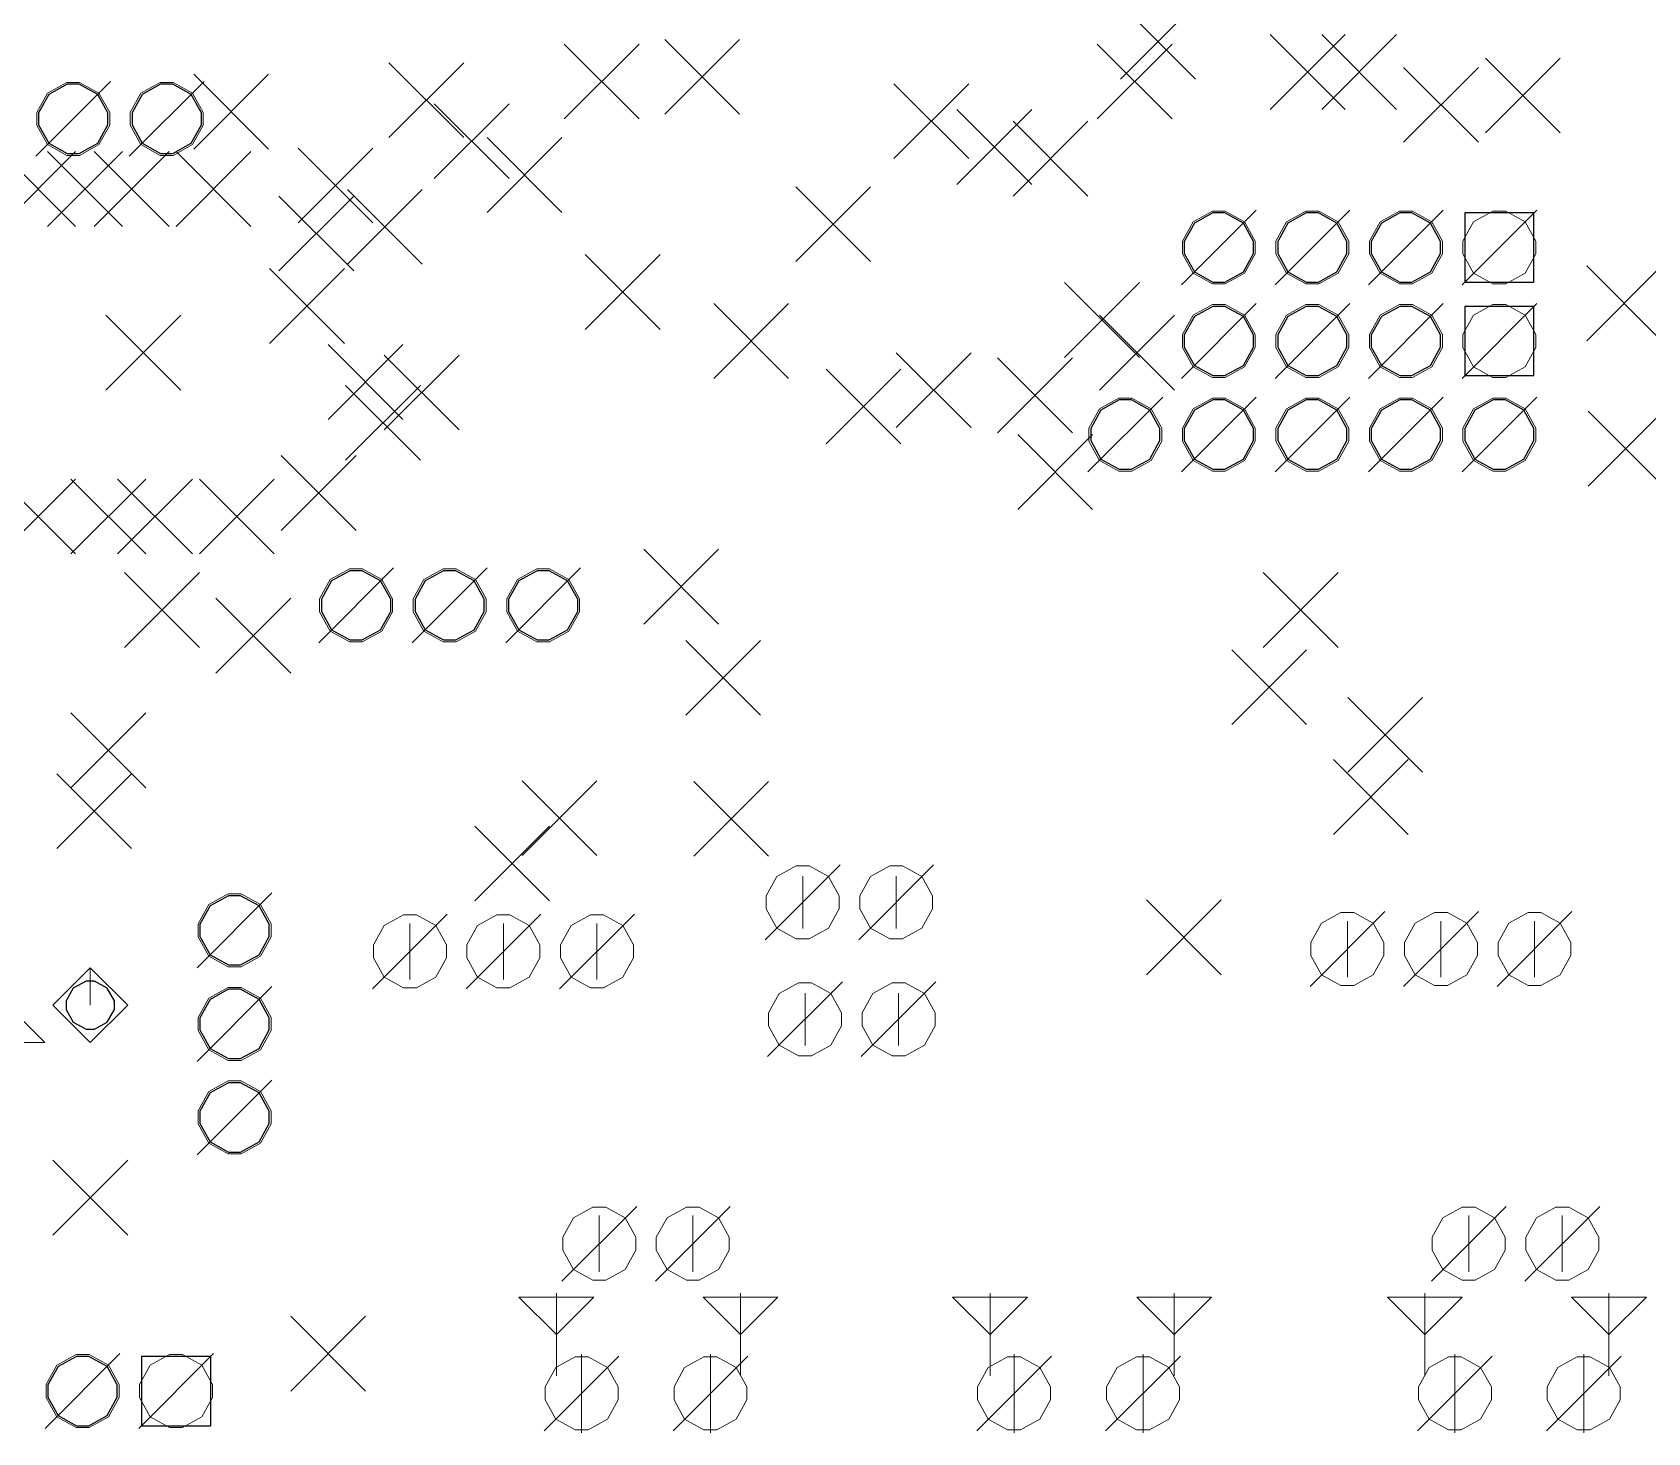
# Model space of a CAD drawing. Header units: millimetres. Extents: x 6 to 132, y 8 to 109.
# Drawn here: x 39.82 to 83.69, y 7.71 to 45.74 of the extents above; entities that cross this region are included whole.
import ezdxf

# ---------------------------------------------------------------- set-up
doc = ezdxf.new("R2010")
doc.units = ezdxf.units.MM
doc.layers.add('SLD-0', color=7, linetype='Continuous')

msp = doc.modelspace()

# ---------------------------------------------------------------- linework, layer by layer
at = {"layer": 'SLD-0', "color": 7, "lineweight": 0}
for p, q in [((69.379, 46.501), (71.411, 44.468)), ((69.379, 44.468), (71.411, 46.501)), ((73.443, 45.675), (75.475, 43.643)), ((73.443, 43.643), (75.475, 45.675)), ((74.84, 45.675), (76.872, 43.643)), ((74.84, 43.643), (76.872, 45.675)), ((54.266, 45.42), (56.298, 43.389)), ((54.266, 43.389), (56.298, 45.42)), ((56.997, 45.547), (59.028, 43.516)), ((56.997, 43.516), (59.028, 45.547)), ((68.743, 45.42), (70.776, 43.389)), ((68.743, 43.389), (70.776, 45.42)), ((49.503, 44.913), (51.536, 42.881)), ((49.503, 42.881), (51.536, 44.913)), ((77.063, 44.785), (79.095, 42.754)), ((77.063, 42.754), (79.095, 44.785)), ((79.285, 45.04), (81.317, 43.007)), ((79.285, 43.007), (81.317, 45.04)), ((39.915, 42.372), (41.947, 44.405)), ((40.755, 44.38), (40.231, 44.09)), ((40.93, 44.38), (40.755, 44.38)), ((41.106, 44.38), (40.93, 44.38)), ((41.631, 44.09), (41.106, 44.38)), ((42.455, 42.372), (44.487, 44.405)), ((43.295, 44.38), (42.77, 44.09)), ((43.472, 44.38), (43.295, 44.38)), ((43.645, 44.38), (43.472, 44.38)), ((44.17, 44.09), (43.645, 44.38)), ((44.205, 44.598), (46.236, 42.565)), ((44.205, 42.565), (46.236, 44.598)), ((63.22, 44.341), (65.252, 42.309)), ((63.22, 42.309), (65.252, 44.341)), ((40.231, 44.09), (39.941, 43.565)), ((41.921, 43.565), (41.631, 44.09)), ((42.77, 44.09), (42.481, 43.565)), ((44.461, 43.565), (44.17, 44.09)), ((39.941, 43.565), (39.941, 43.389)), ((41.921, 43.389), (41.921, 43.565)), ((42.481, 43.565), (42.481, 43.389)), ((44.461, 43.389), (44.461, 43.565)), ((50.738, 43.797), (52.769, 41.766)), ((50.738, 41.766), (52.769, 43.797)), ((64.934, 43.643), (66.966, 41.61)), ((64.934, 41.61), (66.966, 43.643)), ((39.941, 43.389), (39.941, 43.214)), ((39.941, 43.214), (40.231, 42.689)), ((41.631, 42.689), (41.921, 43.214)), ((41.921, 43.214), (41.921, 43.389)), ((42.481, 43.389), (42.481, 43.214)), ((42.481, 43.214), (42.77, 42.689)), ((44.17, 42.689), (44.461, 43.214)), ((44.461, 43.214), (44.461, 43.389)), ((66.459, 43.326), (68.49, 41.293)), ((66.459, 41.293), (68.49, 43.326)), ((40.231, 42.689), (40.755, 42.398)), ((41.106, 42.398), (41.631, 42.689)), ((42.77, 42.689), (43.295, 42.398)), ((43.645, 42.398), (44.17, 42.689)), ((47.038, 42.597), (49.069, 40.565)), ((47.038, 40.565), (49.069, 42.597)), ((52.171, 42.881), (54.203, 40.848)), ((52.171, 40.848), (54.203, 42.881)), ((38.963, 42.5), (40.995, 40.468)), ((38.963, 40.468), (40.995, 42.5)), ((40.233, 42.5), (42.265, 40.468)), ((40.233, 40.468), (42.265, 42.5)), ((40.755, 42.398), (40.93, 42.398)), ((40.93, 42.398), (41.106, 42.398)), ((41.503, 42.5), (43.535, 40.468)), ((41.503, 40.468), (43.535, 42.5)), ((43.295, 42.398), (43.472, 42.398)), ((43.472, 42.398), (43.645, 42.398)), ((43.725, 42.5), (45.758, 40.468)), ((43.725, 40.468), (45.758, 42.5)), ((46.518, 41.293), (48.551, 39.26)), ((46.518, 39.26), (48.551, 41.293)), ((48.376, 41.475), (50.409, 39.444)), ((48.376, 39.444), (50.409, 41.475)), ((60.553, 41.547), (62.585, 39.515)), ((60.553, 39.515), (62.585, 41.547)), ((71.03, 38.88), (73.062, 40.913)), ((71.87, 40.886), (71.345, 40.597)), ((72.047, 40.886), (71.87, 40.886)), ((72.22, 40.886), (72.047, 40.886)), ((72.745, 40.597), (72.22, 40.886)), ((73.571, 38.88), (75.602, 40.913)), ((74.41, 40.886), (73.885, 40.597)), ((74.586, 40.886), (74.41, 40.886)), ((74.761, 40.886), (74.586, 40.886)), ((75.286, 40.597), (74.761, 40.886)), ((76.11, 38.88), (78.142, 40.913)), ((76.95, 40.886), (76.425, 40.597)), ((77.126, 40.886), (76.95, 40.886)), ((77.301, 40.886), (77.126, 40.886)), ((77.826, 40.597), (77.301, 40.886)), ((78.65, 38.88), (80.683, 40.913)), ((79.489, 40.886), (78.964, 40.597)), ((79.666, 40.886), (79.489, 40.886)), ((79.841, 40.886), (79.666, 40.886)), ((80.366, 40.597), (79.841, 40.886)), ((71.345, 40.597), (71.056, 40.072)), ((73.036, 40.072), (72.745, 40.597)), ((73.885, 40.597), (73.595, 40.072)), ((75.577, 40.072), (75.286, 40.597)), ((76.425, 40.597), (76.135, 40.072)), ((78.117, 40.072), (77.826, 40.597)), ((78.964, 40.597), (78.675, 40.072)), ((80.657, 40.072), (80.366, 40.597)), ((71.056, 40.072), (71.056, 39.896)), ((73.036, 39.896), (73.036, 40.072)), ((73.595, 40.072), (73.595, 39.896)), ((75.577, 39.896), (75.577, 40.072)), ((76.135, 40.072), (76.135, 39.896)), ((78.117, 39.896), (78.117, 40.072)), ((78.675, 40.072), (78.675, 39.896)), ((80.657, 39.896), (80.657, 40.072)), ((54.838, 39.706), (56.87, 37.673)), ((54.838, 37.673), (56.87, 39.706)), ((71.056, 39.896), (71.056, 39.721)), ((71.056, 39.721), (71.345, 39.196)), ((72.745, 39.196), (73.036, 39.721)), ((73.036, 39.721), (73.036, 39.896)), ((73.595, 39.896), (73.595, 39.721)), ((73.595, 39.721), (73.885, 39.196)), ((75.286, 39.196), (75.577, 39.721)), ((75.577, 39.721), (75.577, 39.896)), ((76.135, 39.896), (76.135, 39.721)), ((76.135, 39.721), (76.425, 39.196)), ((77.826, 39.196), (78.117, 39.721)), ((78.117, 39.721), (78.117, 39.896)), ((78.675, 39.896), (78.675, 39.721)), ((78.675, 39.721), (78.964, 39.196)), ((80.366, 39.196), (80.657, 39.721)), ((80.657, 39.721), (80.657, 39.896)), ((46.265, 39.325), (48.297, 37.293)), ((46.265, 37.293), (48.297, 39.325)), ((71.345, 39.196), (71.87, 38.905)), ((72.22, 38.905), (72.745, 39.196)), ((73.885, 39.196), (74.41, 38.905)), ((74.761, 38.905), (75.286, 39.196)), ((76.425, 39.196), (76.95, 38.905)), ((77.301, 38.905), (77.826, 39.196)), ((78.964, 39.196), (79.489, 38.905)), ((79.841, 38.905), (80.366, 39.196)), ((82.037, 39.397), (84.07, 37.365)), ((82.037, 37.365), (84.07, 39.397)), ((67.855, 38.944), (69.887, 36.912)), ((67.855, 36.912), (69.887, 38.944)), ((71.87, 38.905), (72.047, 38.905)), ((72.047, 38.905), (72.22, 38.905)), ((74.41, 38.905), (74.586, 38.905)), ((74.586, 38.905), (74.761, 38.905)), ((76.95, 38.905), (77.126, 38.905)), ((77.126, 38.905), (77.301, 38.905)), ((79.489, 38.905), (79.666, 38.905)), ((79.666, 38.905), (79.841, 38.905)), ((58.33, 38.372), (60.362, 36.34)), ((58.33, 36.34), (60.362, 38.372)), ((71.03, 36.34), (73.062, 38.372)), ((71.87, 38.347), (71.345, 38.057)), ((72.047, 38.347), (71.87, 38.347)), ((72.22, 38.347), (72.047, 38.347)), ((72.745, 38.057), (72.22, 38.347)), ((73.571, 36.34), (75.602, 38.372)), ((74.41, 38.347), (73.885, 38.057)), ((74.586, 38.347), (74.41, 38.347)), ((74.761, 38.347), (74.586, 38.347)), ((75.286, 38.057), (74.761, 38.347)), ((76.11, 36.34), (78.142, 38.372)), ((76.95, 38.347), (76.425, 38.057)), ((77.126, 38.347), (76.95, 38.347)), ((77.301, 38.347), (77.126, 38.347)), ((77.826, 38.057), (77.301, 38.347)), ((78.65, 36.34), (80.683, 38.372)), ((79.489, 38.347), (78.964, 38.057)), ((79.666, 38.347), (79.489, 38.347)), ((79.841, 38.347), (79.666, 38.347)), ((80.366, 38.057), (79.841, 38.347)), ((41.821, 38.055), (43.852, 36.022)), ((41.821, 36.022), (43.852, 38.055)), ((68.808, 38.055), (70.84, 36.022)), ((68.808, 36.022), (70.84, 38.055)), ((71.345, 38.057), (71.056, 37.532)), ((73.036, 37.532), (72.745, 38.057)), ((73.885, 38.057), (73.595, 37.532)), ((75.577, 37.532), (75.286, 38.057)), ((76.425, 38.057), (76.135, 37.532)), ((78.117, 37.532), (77.826, 38.057)), ((78.964, 38.057), (78.675, 37.532)), ((80.657, 37.532), (80.366, 38.057)), ((71.056, 37.532), (71.056, 37.356)), ((71.056, 37.356), (71.056, 37.181)), ((73.036, 37.356), (73.036, 37.532)), ((73.036, 37.181), (73.036, 37.356)), ((73.595, 37.532), (73.595, 37.356)), ((73.595, 37.356), (73.595, 37.181)), ((75.577, 37.356), (75.577, 37.532)), ((75.577, 37.181), (75.577, 37.356)), ((76.135, 37.532), (76.135, 37.356)), ((76.135, 37.356), (76.135, 37.181)), ((78.117, 37.356), (78.117, 37.532)), ((78.117, 37.181), (78.117, 37.356)), ((78.675, 37.532), (78.675, 37.356)), ((78.675, 37.356), (78.675, 37.181)), ((80.657, 37.356), (80.657, 37.532)), ((80.657, 37.181), (80.657, 37.356)), ((47.853, 37.261), (49.885, 35.228)), ((47.853, 35.228), (49.885, 37.261)), ((49.377, 36.976), (51.409, 34.943)), ((49.377, 34.943), (51.409, 36.976)), ((63.284, 37.039), (65.315, 35.006)), ((63.284, 35.006), (65.315, 37.039)), ((66.037, 36.897), (68.069, 34.864)), ((66.037, 34.864), (68.069, 36.897)), ((71.056, 37.181), (71.345, 36.656)), ((72.745, 36.656), (73.036, 37.181)), ((73.595, 37.181), (73.885, 36.656)), ((75.286, 36.656), (75.577, 37.181)), ((76.135, 37.181), (76.425, 36.656)), ((77.826, 36.656), (78.117, 37.181)), ((78.675, 37.181), (78.964, 36.656)), ((80.366, 36.656), (80.657, 37.181)), ((61.378, 36.594), (63.41, 34.563)), ((61.378, 34.563), (63.41, 36.594)), ((71.345, 36.656), (71.87, 36.365)), ((72.22, 36.365), (72.745, 36.656)), ((73.885, 36.656), (74.41, 36.365)), ((74.761, 36.365), (75.286, 36.656)), ((76.425, 36.656), (76.95, 36.365)), ((77.301, 36.365), (77.826, 36.656)), ((78.964, 36.656), (79.489, 36.365)), ((79.841, 36.365), (80.366, 36.656)), ((48.329, 36.15), (50.36, 34.118)), ((48.329, 34.118), (50.36, 36.15)), ((71.87, 36.365), (72.047, 36.365)), ((72.047, 36.365), (72.22, 36.365)), ((74.41, 36.365), (74.586, 36.365)), ((74.586, 36.365), (74.761, 36.365)), ((76.95, 36.365), (77.126, 36.365)), ((77.126, 36.365), (77.301, 36.365)), ((79.489, 36.365), (79.666, 36.365)), ((79.666, 36.365), (79.841, 36.365)), ((68.49, 33.801), (70.522, 35.832)), ((69.33, 35.807), (68.806, 35.518)), ((69.505, 35.807), (69.33, 35.807)), ((69.681, 35.807), (69.505, 35.807)), ((70.206, 35.518), (69.681, 35.807)), ((71.03, 33.801), (73.062, 35.832)), ((71.87, 35.807), (71.345, 35.518)), ((72.047, 35.807), (71.87, 35.807)), ((72.22, 35.807), (72.047, 35.807)), ((72.745, 35.518), (72.22, 35.807)), ((73.571, 33.801), (75.602, 35.832)), ((74.41, 35.807), (73.885, 35.518)), ((74.586, 35.807), (74.41, 35.807)), ((74.761, 35.807), (74.586, 35.807)), ((75.286, 35.518), (74.761, 35.807)), ((76.11, 33.801), (78.142, 35.832)), ((76.95, 35.807), (76.425, 35.518)), ((77.126, 35.807), (76.95, 35.807)), ((77.301, 35.807), (77.126, 35.807)), ((77.826, 35.518), (77.301, 35.807)), ((78.65, 33.801), (80.683, 35.832)), ((79.489, 35.807), (78.964, 35.518)), ((79.666, 35.807), (79.489, 35.807)), ((79.841, 35.807), (79.666, 35.807)), ((80.366, 35.518), (79.841, 35.807)), ((68.806, 35.518), (68.516, 34.993)), ((70.496, 34.993), (70.206, 35.518)), ((71.345, 35.518), (71.056, 34.993)), ((73.036, 34.993), (72.745, 35.518)), ((73.885, 35.518), (73.595, 34.993)), ((75.577, 34.993), (75.286, 35.518)), ((76.425, 35.518), (76.135, 34.993)), ((78.117, 34.993), (77.826, 35.518)), ((78.964, 35.518), (78.675, 34.993)), ((80.657, 34.993), (80.366, 35.518)), ((82.079, 35.451), (84.111, 33.419)), ((82.079, 33.419), (84.111, 35.451)), ((66.585, 34.816), (68.617, 32.784)), ((66.585, 32.784), (68.617, 34.816)), ((68.516, 34.993), (68.516, 34.816)), ((68.516, 34.816), (68.516, 34.641)), ((70.496, 34.816), (70.496, 34.993)), ((70.496, 34.641), (70.496, 34.816)), ((71.056, 34.993), (71.056, 34.816)), ((71.056, 34.816), (71.056, 34.641)), ((73.036, 34.816), (73.036, 34.993)), ((73.036, 34.641), (73.036, 34.816)), ((73.595, 34.993), (73.595, 34.816)), ((73.595, 34.816), (73.595, 34.641)), ((75.577, 34.816), (75.577, 34.993)), ((75.577, 34.641), (75.577, 34.816)), ((76.135, 34.993), (76.135, 34.816)), ((76.135, 34.816), (76.135, 34.641)), ((78.117, 34.816), (78.117, 34.993)), ((78.117, 34.641), (78.117, 34.816)), ((78.675, 34.993), (78.675, 34.816)), ((78.675, 34.816), (78.675, 34.641)), ((80.657, 34.816), (80.657, 34.993)), ((80.657, 34.641), (80.657, 34.816)), ((46.583, 34.244), (48.615, 32.213)), ((46.583, 32.213), (48.615, 34.244)), ((68.516, 34.641), (68.806, 34.116)), ((70.206, 34.116), (70.496, 34.641)), ((71.056, 34.641), (71.345, 34.116)), ((72.745, 34.116), (73.036, 34.641)), ((73.595, 34.641), (73.885, 34.116)), ((75.286, 34.116), (75.577, 34.641)), ((76.135, 34.641), (76.425, 34.116)), ((77.826, 34.116), (78.117, 34.641)), ((78.675, 34.641), (78.964, 34.116)), ((80.366, 34.116), (80.657, 34.641)), ((68.806, 34.116), (69.33, 33.825)), ((69.33, 33.825), (69.505, 33.825)), ((69.505, 33.825), (69.681, 33.825)), ((69.681, 33.825), (70.206, 34.116)), ((71.345, 34.116), (71.87, 33.825)), ((71.87, 33.825), (72.047, 33.825)), ((72.047, 33.825), (72.22, 33.825)), ((72.22, 33.825), (72.745, 34.116)), ((73.885, 34.116), (74.41, 33.825)), ((74.41, 33.825), (74.586, 33.825)), ((74.586, 33.825), (74.761, 33.825)), ((74.761, 33.825), (75.286, 34.116)), ((76.425, 34.116), (76.95, 33.825)), ((76.95, 33.825), (77.126, 33.825)), ((77.126, 33.825), (77.301, 33.825)), ((77.301, 33.825), (77.826, 34.116)), ((78.964, 34.116), (79.489, 33.825)), ((79.489, 33.825), (79.666, 33.825)), ((79.666, 33.825), (79.841, 33.825)), ((79.841, 33.825), (80.366, 34.116)), ((38.963, 33.609), (40.995, 31.578)), ((38.963, 31.578), (40.995, 33.609)), ((40.867, 33.609), (42.9, 31.578)), ((40.867, 31.578), (42.9, 33.609)), ((42.138, 33.609), (44.17, 31.578)), ((42.138, 31.578), (44.17, 33.609)), ((44.36, 33.609), (46.392, 31.578)), ((44.36, 31.578), (46.392, 33.609)), ((56.425, 31.705), (58.458, 29.672)), ((56.425, 29.672), (58.458, 31.705)), ((47.599, 29.165), (49.63, 31.196)), ((48.438, 31.171), (47.913, 30.882)), ((48.615, 31.171), (48.438, 31.171)), ((48.79, 31.171), (48.615, 31.171)), ((49.314, 30.882), (48.79, 31.171)), ((50.139, 29.165), (52.171, 31.196)), ((50.978, 31.171), (50.453, 30.882)), ((51.154, 31.171), (50.978, 31.171)), ((51.329, 31.171), (51.154, 31.171)), ((51.854, 30.882), (51.329, 31.171)), ((52.678, 29.165), (54.711, 31.196)), ((53.519, 31.171), (52.994, 30.882)), ((53.695, 31.171), (53.519, 31.171)), ((53.869, 31.171), (53.695, 31.171)), ((54.394, 30.882), (53.869, 31.171)), ((42.328, 31.069), (44.36, 29.038)), ((42.328, 29.038), (44.36, 31.069)), ((47.913, 30.882), (47.623, 30.357)), ((49.605, 30.357), (49.314, 30.882)), ((50.453, 30.882), (50.163, 30.357)), ((52.145, 30.357), (51.854, 30.882)), ((52.994, 30.882), (52.704, 30.357)), ((54.685, 30.357), (54.394, 30.882)), ((73.253, 31.069), (75.285, 29.038)), ((73.253, 29.038), (75.285, 31.069)), ((44.804, 30.371), (46.837, 28.339)), ((44.804, 28.339), (46.837, 30.371)), ((47.623, 30.357), (47.623, 30.181)), ((49.605, 30.181), (49.605, 30.357)), ((50.163, 30.357), (50.163, 30.181)), ((52.145, 30.181), (52.145, 30.357)), ((52.704, 30.357), (52.704, 30.181)), ((54.685, 30.181), (54.685, 30.357)), ((47.623, 30.181), (47.623, 30.006)), ((47.623, 30.006), (47.913, 29.48)), ((49.314, 29.48), (49.605, 30.006)), ((49.605, 30.006), (49.605, 30.181)), ((50.163, 30.181), (50.163, 30.006)), ((50.163, 30.006), (50.453, 29.48)), ((51.854, 29.48), (52.145, 30.006)), ((52.145, 30.006), (52.145, 30.181)), ((52.704, 30.181), (52.704, 30.006)), ((52.704, 30.006), (52.994, 29.48)), ((54.394, 29.48), (54.685, 30.006)), ((54.685, 30.006), (54.685, 30.181)), ((47.913, 29.48), (48.438, 29.19)), ((48.79, 29.19), (49.314, 29.48)), ((50.453, 29.48), (50.978, 29.19)), ((51.329, 29.19), (51.854, 29.48)), ((52.994, 29.48), (53.519, 29.19)), ((53.869, 29.19), (54.394, 29.48)), ((48.438, 29.19), (48.615, 29.19)), ((48.615, 29.19), (48.79, 29.19)), ((50.978, 29.19), (51.154, 29.19)), ((51.154, 29.19), (51.329, 29.19)), ((53.519, 29.19), (53.695, 29.19)), ((53.695, 29.19), (53.869, 29.19)), ((57.568, 29.228), (59.6, 27.196)), ((57.568, 27.196), (59.6, 29.228)), ((72.395, 28.975), (74.427, 26.942)), ((72.395, 26.942), (74.427, 28.975)), ((75.548, 27.677), (77.579, 25.645)), ((75.548, 25.645), (77.579, 27.677)), ((40.867, 27.259), (42.9, 25.228)), ((40.867, 25.228), (42.9, 27.259)), ((75.158, 25.99), (77.19, 23.957)), ((75.158, 23.957), (77.19, 25.99)), ((40.487, 25.608), (42.518, 23.577)), ((40.487, 23.577), (42.518, 25.608)), ((53.123, 25.418), (55.155, 23.385)), ((53.123, 23.385), (55.155, 25.418)), ((57.788, 25.397), (59.819, 23.365)), ((57.788, 23.365), (59.819, 25.397)), ((51.838, 24.187), (53.87, 22.155)), ((51.838, 22.155), (53.87, 24.187)), ((59.727, 21.101), (61.759, 23.132)), ((60.043, 22.818), (59.753, 22.293)), ((60.568, 23.107), (60.043, 22.818)), ((60.743, 23.107), (60.568, 23.107)), ((60.918, 23.107), (60.743, 23.107)), ((60.743, 22.827), (60.743, 21.405)), ((61.443, 22.818), (60.918, 23.107)), ((61.733, 22.293), (61.443, 22.818)), ((62.267, 21.101), (64.299, 23.132)), ((62.582, 22.818), (62.293, 22.293)), ((63.107, 23.107), (62.582, 22.818)), ((63.284, 23.107), (63.107, 23.107)), ((63.457, 23.107), (63.284, 23.107)), ((63.284, 22.827), (63.284, 21.405)), ((63.982, 22.818), (63.457, 23.107)), ((64.273, 22.293), (63.982, 22.818)), ((44.297, 20.338), (46.328, 22.37)), ((44.611, 22.055), (44.322, 21.53)), ((45.136, 22.345), (44.611, 22.055)), ((45.313, 22.345), (45.136, 22.345)), ((45.488, 22.345), (45.313, 22.345)), ((46.013, 22.055), (45.488, 22.345)), ((46.303, 21.53), (46.013, 22.055)), ((59.753, 22.293), (59.753, 22.116)), ((59.753, 22.116), (59.753, 21.941)), ((59.753, 21.941), (60.043, 21.416)), ((61.443, 21.416), (61.733, 21.941)), ((61.733, 22.116), (61.733, 22.293)), ((61.733, 21.941), (61.733, 22.116)), ((62.293, 22.293), (62.293, 22.116)), ((62.293, 22.116), (62.293, 21.941)), ((62.293, 21.941), (62.582, 21.416)), ((63.982, 21.416), (64.273, 21.941)), ((64.273, 22.116), (64.273, 22.293)), ((64.273, 21.941), (64.273, 22.116)), ((70.078, 22.18), (72.11, 20.147)), ((70.078, 20.147), (72.11, 22.18)), ((44.322, 21.53), (44.322, 21.354)), ((46.303, 21.354), (46.303, 21.53)), ((49.059, 19.767), (51.091, 21.798)), ((49.899, 21.773), (49.374, 21.484)), ((50.075, 21.773), (49.899, 21.773)), ((50.25, 21.773), (50.075, 21.773)), ((50.075, 21.544), (50.075, 20.02)), ((50.775, 21.484), (50.25, 21.773)), ((51.599, 19.767), (53.63, 21.798)), ((52.439, 21.773), (51.913, 21.484)), ((52.615, 21.773), (52.439, 21.773)), ((52.79, 21.773), (52.615, 21.773)), ((52.615, 21.544), (52.615, 20.02)), ((53.315, 21.484), (52.79, 21.773)), ((54.139, 19.767), (56.172, 21.798)), ((54.98, 21.773), (54.454, 21.484)), ((55.155, 21.773), (54.98, 21.773)), ((55.33, 21.773), (55.155, 21.773)), ((55.155, 21.544), (55.155, 20.02)), ((55.855, 21.484), (55.33, 21.773)), ((74.523, 19.83), (76.554, 21.863)), ((74.837, 21.547), (74.547, 21.022)), ((75.362, 21.836), (74.837, 21.547)), ((75.539, 21.836), (75.362, 21.836)), ((75.714, 21.836), (75.539, 21.836)), ((75.539, 21.608), (75.539, 20.084)), ((76.238, 21.547), (75.714, 21.836)), ((76.529, 21.022), (76.238, 21.547)), ((77.063, 19.83), (79.095, 21.863)), ((77.377, 21.547), (77.087, 21.022)), ((77.902, 21.836), (77.377, 21.547)), ((78.078, 21.836), (77.902, 21.836)), ((78.253, 21.836), (78.078, 21.836)), ((78.078, 21.608), (78.078, 20.084)), ((78.778, 21.547), (78.253, 21.836)), ((79.069, 21.022), (78.778, 21.547)), ((79.603, 19.83), (81.635, 21.863)), ((79.918, 21.547), (79.629, 21.022)), ((80.443, 21.836), (79.918, 21.547)), ((80.618, 21.836), (80.443, 21.836)), ((80.793, 21.836), (80.618, 21.836)), ((80.618, 21.608), (80.618, 20.084)), ((81.318, 21.547), (80.793, 21.836)), ((81.609, 21.022), (81.318, 21.547)), ((44.322, 21.354), (44.322, 21.179)), ((44.322, 21.179), (44.611, 20.654)), ((46.013, 20.654), (46.303, 21.179)), ((46.303, 21.179), (46.303, 21.354)), ((49.374, 21.484), (49.084, 20.959)), ((51.066, 20.959), (50.775, 21.484)), ((51.913, 21.484), (51.624, 20.959)), ((53.606, 20.959), (53.315, 21.484)), ((54.454, 21.484), (54.165, 20.959)), ((56.145, 20.959), (55.855, 21.484)), ((60.043, 21.416), (60.568, 21.125)), ((60.568, 21.125), (60.743, 21.125)), ((60.743, 21.125), (60.918, 21.125)), ((60.918, 21.125), (61.443, 21.416)), ((62.582, 21.416), (63.107, 21.125)), ((63.107, 21.125), (63.284, 21.125)), ((63.284, 21.125), (63.457, 21.125)), ((63.457, 21.125), (63.982, 21.416)), ((44.611, 20.654), (45.136, 20.363)), ((45.488, 20.363), (46.013, 20.654)), ((49.084, 20.959), (49.084, 20.782)), ((49.084, 20.782), (49.084, 20.607)), ((51.066, 20.782), (51.066, 20.959)), ((51.066, 20.607), (51.066, 20.782)), ((51.624, 20.959), (51.624, 20.782)), ((51.624, 20.782), (51.624, 20.607)), ((53.606, 20.782), (53.606, 20.959)), ((53.606, 20.607), (53.606, 20.782)), ((54.165, 20.959), (54.165, 20.782)), ((54.165, 20.782), (54.165, 20.607)), ((56.145, 20.782), (56.145, 20.959)), ((56.145, 20.607), (56.145, 20.782)), ((74.547, 21.022), (74.547, 20.846)), ((74.547, 20.846), (74.547, 20.671)), ((74.547, 20.671), (74.837, 20.146)), ((76.238, 20.146), (76.529, 20.671)), ((76.529, 20.846), (76.529, 21.022)), ((76.529, 20.671), (76.529, 20.846)), ((77.087, 21.022), (77.087, 20.846)), ((77.087, 20.846), (77.087, 20.671)), ((77.087, 20.671), (77.377, 20.146)), ((78.778, 20.146), (79.069, 20.671)), ((79.069, 20.846), (79.069, 21.022)), ((79.069, 20.671), (79.069, 20.846)), ((79.629, 21.022), (79.629, 20.846)), ((79.629, 20.846), (79.629, 20.671)), ((79.629, 20.671), (79.918, 20.146)), ((81.318, 20.146), (81.609, 20.671)), ((81.609, 20.846), (81.609, 21.022)), ((81.609, 20.671), (81.609, 20.846)), ((40.379, 19.321), (41.395, 20.338)), ((41.395, 19.321), (41.395, 20.338)), ((41.395, 20.338), (42.411, 19.321)), ((45.136, 20.363), (45.313, 20.363)), ((45.313, 20.363), (45.488, 20.363)), ((49.084, 20.607), (49.374, 20.082)), ((50.775, 20.082), (51.066, 20.607)), ((51.624, 20.607), (51.913, 20.082)), ((53.315, 20.082), (53.606, 20.607)), ((54.165, 20.607), (54.454, 20.082)), ((55.855, 20.082), (56.145, 20.607)), ((44.297, 17.797), (46.328, 19.83)), ((45.136, 19.805), (44.611, 19.516)), ((45.313, 19.805), (45.136, 19.805)), ((45.488, 19.805), (45.313, 19.805)), ((46.013, 19.516), (45.488, 19.805)), ((49.374, 20.082), (49.899, 19.791)), ((49.899, 19.791), (50.075, 19.791)), ((50.075, 19.791), (50.25, 19.791)), ((50.25, 19.791), (50.775, 20.082)), ((51.913, 20.082), (52.439, 19.791)), ((52.439, 19.791), (52.615, 19.791)), ((52.615, 19.791), (52.79, 19.791)), ((52.79, 19.791), (53.315, 20.082)), ((54.454, 20.082), (54.98, 19.791)), ((54.98, 19.791), (55.155, 19.791)), ((55.155, 19.791), (55.33, 19.791)), ((55.33, 19.791), (55.855, 20.082)), ((59.79, 17.926), (61.823, 19.957)), ((60.631, 19.932), (60.106, 19.643)), ((60.806, 19.932), (60.631, 19.932)), ((60.981, 19.932), (60.806, 19.932)), ((61.506, 19.643), (60.981, 19.932)), ((62.33, 17.926), (64.363, 19.957)), ((63.171, 19.932), (62.646, 19.643)), ((63.347, 19.932), (63.171, 19.932)), ((63.522, 19.932), (63.347, 19.932)), ((64.047, 19.643), (63.522, 19.932)), ((74.837, 20.146), (75.362, 19.855)), ((75.362, 19.855), (75.539, 19.855)), ((75.539, 19.855), (75.714, 19.855)), ((75.714, 19.855), (76.238, 20.146)), ((77.377, 20.146), (77.902, 19.855)), ((77.902, 19.855), (78.078, 19.855)), ((78.078, 19.855), (78.253, 19.855)), ((78.253, 19.855), (78.778, 20.146)), ((79.918, 20.146), (80.443, 19.855)), ((80.443, 19.855), (80.618, 19.855)), ((80.618, 19.855), (80.793, 19.855)), ((80.793, 19.855), (81.318, 20.146)), ((40.16, 18.306), (39.144, 19.321)), ((41.395, 18.306), (40.379, 19.321)), ((42.411, 19.321), (41.395, 18.306)), ((44.611, 19.516), (44.322, 18.991)), ((46.303, 18.991), (46.013, 19.516)), ((60.106, 19.643), (59.817, 19.118)), ((60.806, 19.652), (60.806, 18.23)), ((61.797, 19.118), (61.506, 19.643)), ((62.646, 19.643), (62.356, 19.118)), ((63.347, 19.652), (63.347, 18.23)), ((64.338, 19.118), (64.047, 19.643)), ((44.322, 18.991), (44.322, 18.814)), ((46.303, 18.814), (46.303, 18.991)), ((59.817, 19.118), (59.817, 18.941)), ((59.817, 18.941), (59.817, 18.766)), ((61.797, 18.941), (61.797, 19.118)), ((61.797, 18.766), (61.797, 18.941)), ((62.356, 19.118), (62.356, 18.941)), ((62.356, 18.941), (62.356, 18.766)), ((64.338, 18.941), (64.338, 19.118)), ((64.338, 18.766), (64.338, 18.941)), ((44.322, 18.814), (44.322, 18.639)), ((44.322, 18.639), (44.611, 18.114)), ((46.013, 18.114), (46.303, 18.639)), ((46.303, 18.639), (46.303, 18.814)), ((59.817, 18.766), (60.106, 18.241)), ((61.506, 18.241), (61.797, 18.766)), ((62.356, 18.766), (62.646, 18.241)), ((64.047, 18.241), (64.338, 18.766)), ((38.129, 18.306), (40.16, 18.306)), ((44.611, 18.114), (45.136, 17.824)), ((45.488, 17.824), (46.013, 18.114)), ((60.106, 18.241), (60.631, 17.95)), ((60.981, 17.95), (61.506, 18.241)), ((62.646, 18.241), (63.171, 17.95)), ((63.522, 17.95), (64.047, 18.241)), ((45.136, 17.824), (45.313, 17.824)), ((45.313, 17.824), (45.488, 17.824)), ((60.631, 17.95), (60.806, 17.95)), ((60.806, 17.95), (60.981, 17.95)), ((63.171, 17.95), (63.347, 17.95)), ((63.347, 17.95), (63.522, 17.95)), ((44.297, 15.258), (46.328, 17.29)), ((45.136, 17.264), (44.611, 16.975)), ((45.313, 17.264), (45.136, 17.264)), ((45.488, 17.264), (45.313, 17.264)), ((46.013, 16.975), (45.488, 17.264)), ((44.611, 16.975), (44.322, 16.45)), ((46.303, 16.45), (46.013, 16.975)), ((44.322, 16.45), (44.322, 16.275)), ((44.322, 16.275), (44.322, 16.1)), ((46.303, 16.275), (46.303, 16.45)), ((46.303, 16.1), (46.303, 16.275)), ((44.322, 16.1), (44.611, 15.575)), ((46.013, 15.575), (46.303, 16.1)), ((44.611, 15.575), (45.136, 15.284)), ((45.488, 15.284), (46.013, 15.575)), ((40.379, 15.112), (42.411, 13.08)), ((40.379, 13.08), (42.411, 15.112)), ((45.136, 15.284), (45.313, 15.284)), ((45.313, 15.284), (45.488, 15.284)), ((54.203, 11.829), (56.235, 13.86)), ((55.043, 13.836), (54.518, 13.546)), ((55.218, 13.836), (55.043, 13.836)), ((55.393, 13.836), (55.218, 13.836)), ((55.218, 13.607), (55.218, 12.083)), ((55.918, 13.546), (55.393, 13.836)), ((56.742, 11.829), (58.775, 13.86)), ((57.583, 13.836), (57.058, 13.546)), ((57.759, 13.836), (57.583, 13.836)), ((57.933, 13.836), (57.759, 13.836)), ((57.759, 13.607), (57.759, 12.083)), ((58.458, 13.546), (57.933, 13.836)), ((77.818, 11.829), (79.849, 13.86)), ((78.657, 13.836), (78.132, 13.546)), ((78.833, 13.836), (78.657, 13.836)), ((79.008, 13.836), (78.833, 13.836)), ((78.833, 12.083), (78.833, 13.607)), ((79.533, 13.546), (79.008, 13.836)), ((80.357, 11.829), (82.39, 13.86)), ((81.197, 13.836), (80.672, 13.546)), ((81.373, 13.836), (81.197, 13.836)), ((81.548, 13.836), (81.373, 13.836)), ((81.373, 12.083), (81.373, 13.607)), ((82.073, 13.546), (81.548, 13.836)), ((54.518, 13.546), (54.229, 13.021)), ((56.209, 13.021), (55.918, 13.546)), ((57.058, 13.546), (56.768, 13.021)), ((58.748, 13.021), (58.458, 13.546)), ((78.132, 13.546), (77.843, 13.021)), ((79.824, 13.021), (79.533, 13.546)), ((80.672, 13.546), (80.382, 13.021)), ((82.364, 13.021), (82.073, 13.546)), ((54.229, 13.021), (54.229, 12.845)), ((54.229, 12.845), (54.229, 12.67)), ((56.209, 12.845), (56.209, 13.021)), ((56.209, 12.67), (56.209, 12.845)), ((56.768, 13.021), (56.768, 12.845)), ((56.768, 12.845), (56.768, 12.67)), ((58.748, 12.845), (58.748, 13.021)), ((58.748, 12.67), (58.748, 12.845)), ((77.843, 13.021), (77.843, 12.845)), ((77.843, 12.845), (77.843, 12.67)), ((79.824, 12.845), (79.824, 13.021)), ((79.824, 12.67), (79.824, 12.845)), ((80.382, 13.021), (80.382, 12.845)), ((80.382, 12.845), (80.382, 12.67)), ((82.364, 12.845), (82.364, 13.021)), ((82.364, 12.67), (82.364, 12.845)), ((54.229, 12.67), (54.518, 12.145)), ((55.918, 12.145), (56.209, 12.67)), ((56.768, 12.67), (57.058, 12.145)), ((58.458, 12.145), (58.748, 12.67)), ((77.843, 12.67), (78.132, 12.145)), ((79.533, 12.145), (79.824, 12.67)), ((80.382, 12.67), (80.672, 12.145)), ((82.073, 12.145), (82.364, 12.67)), ((54.518, 12.145), (55.043, 11.854)), ((55.043, 11.854), (55.218, 11.854)), ((55.218, 11.854), (55.393, 11.854)), ((55.393, 11.854), (55.918, 12.145)), ((57.058, 12.145), (57.583, 11.854)), ((57.583, 11.854), (57.759, 11.854)), ((57.759, 11.854), (57.933, 11.854)), ((57.933, 11.854), (58.458, 12.145)), ((78.132, 12.145), (78.657, 11.854)), ((78.657, 11.854), (78.833, 11.854)), ((78.833, 11.854), (79.008, 11.854)), ((79.008, 11.854), (79.533, 12.145)), ((80.672, 12.145), (81.197, 11.854)), ((81.197, 11.854), (81.373, 11.854)), ((81.373, 11.854), (81.548, 11.854)), ((81.548, 11.854), (82.073, 12.145)), ((54.054, 9.256), (54.054, 11.507)), ((59.053, 9.256), (59.053, 11.507)), ((65.831, 9.256), (65.831, 11.507)), ((70.831, 9.256), (70.831, 11.507)), ((77.641, 11.507), (77.641, 9.256)), ((82.641, 11.507), (82.641, 9.256)), ((54.054, 10.381), (53.038, 11.396)), ((53.038, 11.396), (55.069, 11.396)), ((55.069, 11.396), (54.054, 10.381)), ((59.053, 10.381), (58.037, 11.396)), ((58.037, 11.396), (60.07, 11.396)), ((60.07, 11.396), (59.053, 10.381)), ((65.831, 10.381), (64.815, 11.396)), ((64.815, 11.396), (66.847, 11.396)), ((66.847, 11.396), (65.831, 10.381)), ((70.831, 10.381), (69.815, 11.396)), ((69.815, 11.396), (71.847, 11.396)), ((71.847, 11.396), (70.831, 10.381)), ((77.641, 10.381), (76.624, 11.396)), ((76.624, 11.396), (78.657, 11.396)), ((78.657, 11.396), (77.641, 10.381)), ((82.641, 10.381), (81.625, 11.396)), ((81.625, 11.396), (83.657, 11.396)), ((83.657, 11.396), (82.641, 10.381)), ((46.837, 10.877), (48.868, 8.844)), ((46.837, 8.844), (48.868, 10.877)), ((54.054, 9.365), (54.054, 10.381)), ((59.053, 9.365), (59.053, 10.381)), ((65.831, 9.365), (65.831, 10.381)), ((70.831, 9.365), (70.831, 10.381)), ((77.641, 9.365), (77.641, 10.381)), ((82.641, 9.365), (82.641, 10.381)), ((40.168, 7.829), (42.201, 9.86)), ((41.009, 9.835), (40.484, 9.546)), ((41.185, 9.835), (41.009, 9.835)), ((41.36, 9.835), (41.185, 9.835)), ((41.885, 9.546), (41.36, 9.835)), ((42.709, 7.829), (44.741, 9.86)), ((43.549, 9.835), (43.024, 9.546)), ((43.725, 9.835), (43.549, 9.835)), ((43.9, 9.835), (43.725, 9.835)), ((44.425, 9.546), (43.9, 9.835)), ((53.723, 7.765), (55.754, 9.796)), ((54.562, 9.772), (54.037, 9.482)), ((54.739, 9.772), (54.562, 9.772)), ((54.739, 7.714), (54.739, 9.847)), ((54.913, 9.772), (54.739, 9.772)), ((55.438, 9.482), (54.913, 9.772)), ((57.223, 7.765), (59.254, 9.796)), ((58.062, 9.772), (57.537, 9.482)), ((58.239, 9.772), (58.062, 9.772)), ((58.239, 7.714), (58.239, 9.847)), ((58.414, 9.772), (58.239, 9.772)), ((58.939, 9.482), (58.414, 9.772)), ((65.471, 7.765), (67.502, 9.796)), ((66.31, 9.772), (65.785, 9.482)), ((66.486, 9.772), (66.31, 9.772)), ((66.486, 7.714), (66.486, 9.847)), ((66.661, 9.772), (66.486, 9.772)), ((67.186, 9.482), (66.661, 9.772)), ((68.969, 7.765), (71.002, 9.796)), ((69.81, 9.772), (69.285, 9.482)), ((69.986, 9.772), (69.81, 9.772)), ((69.986, 7.714), (69.986, 9.847)), ((70.161, 9.772), (69.986, 9.772)), ((70.686, 9.482), (70.161, 9.772)), ((77.44, 7.765), (79.471, 9.796)), ((78.28, 9.772), (77.754, 9.482)), ((78.456, 9.772), (78.28, 9.772)), ((78.456, 9.847), (78.456, 7.714)), ((78.631, 9.772), (78.456, 9.772)), ((79.156, 9.482), (78.631, 9.772)), ((80.941, 7.765), (82.972, 9.796)), ((81.78, 9.772), (81.255, 9.482)), ((81.956, 9.772), (81.78, 9.772)), ((81.956, 9.847), (81.956, 7.714)), ((82.131, 9.772), (81.956, 9.772)), ((82.656, 9.482), (82.131, 9.772)), ((40.484, 9.546), (40.195, 9.021)), ((42.176, 9.021), (41.885, 9.546)), ((43.024, 9.546), (42.734, 9.021)), ((44.716, 9.021), (44.425, 9.546)), ((54.037, 9.482), (53.747, 8.957)), ((55.729, 8.957), (55.438, 9.482)), ((57.537, 9.482), (57.248, 8.957)), ((59.23, 8.957), (58.939, 9.482)), ((65.785, 9.482), (65.495, 8.957)), ((67.477, 8.957), (67.186, 9.482)), ((69.285, 9.482), (68.996, 8.957)), ((70.977, 8.957), (70.686, 9.482)), ((77.754, 9.482), (77.465, 8.957)), ((79.447, 8.957), (79.156, 9.482)), ((81.255, 9.482), (80.965, 8.957)), ((82.947, 8.957), (82.656, 9.482)), ((40.195, 9.021), (40.195, 8.844)), ((40.195, 8.844), (40.195, 8.669)), ((42.176, 8.844), (42.176, 9.021)), ((42.176, 8.669), (42.176, 8.844)), ((42.734, 9.021), (42.734, 8.844)), ((42.734, 8.844), (42.734, 8.669)), ((44.716, 8.844), (44.716, 9.021)), ((44.716, 8.669), (44.716, 8.844)), ((53.747, 8.957), (53.747, 8.781)), ((53.747, 8.781), (53.747, 8.606)), ((55.729, 8.781), (55.729, 8.957)), ((55.729, 8.606), (55.729, 8.781)), ((57.248, 8.957), (57.248, 8.781)), ((57.248, 8.781), (57.248, 8.606)), ((59.23, 8.781), (59.23, 8.957)), ((59.23, 8.606), (59.23, 8.781)), ((65.495, 8.957), (65.495, 8.781)), ((65.495, 8.781), (65.495, 8.606)), ((67.477, 8.781), (67.477, 8.957)), ((67.477, 8.606), (67.477, 8.781)), ((68.996, 8.957), (68.996, 8.781)), ((68.996, 8.781), (68.996, 8.606)), ((70.977, 8.781), (70.977, 8.957)), ((70.977, 8.606), (70.977, 8.781)), ((77.465, 8.957), (77.465, 8.781)), ((77.465, 8.781), (77.465, 8.606)), ((79.447, 8.781), (79.447, 8.957)), ((79.447, 8.606), (79.447, 8.781)), ((80.965, 8.957), (80.965, 8.781)), ((80.965, 8.781), (80.965, 8.606)), ((82.947, 8.781), (82.947, 8.957)), ((82.947, 8.606), (82.947, 8.781)), ((40.195, 8.669), (40.484, 8.144)), ((41.885, 8.144), (42.176, 8.669)), ((42.734, 8.669), (43.024, 8.144)), ((44.425, 8.144), (44.716, 8.669)), ((53.747, 8.606), (54.037, 8.081)), ((55.438, 8.081), (55.729, 8.606)), ((57.248, 8.606), (57.537, 8.081)), ((58.939, 8.081), (59.23, 8.606)), ((65.495, 8.606), (65.785, 8.081)), ((67.186, 8.081), (67.477, 8.606)), ((68.996, 8.606), (69.285, 8.081)), ((70.686, 8.081), (70.977, 8.606)), ((77.465, 8.606), (77.754, 8.081)), ((79.156, 8.081), (79.447, 8.606)), ((80.965, 8.606), (81.255, 8.081)), ((82.656, 8.081), (82.947, 8.606)), ((40.484, 8.144), (41.009, 7.853)), ((41.36, 7.853), (41.885, 8.144)), ((43.024, 8.144), (43.549, 7.853)), ((43.9, 7.853), (44.425, 8.144)), ((54.037, 8.081), (54.562, 7.79)), ((54.913, 7.79), (55.438, 8.081)), ((57.537, 8.081), (58.062, 7.79)), ((58.414, 7.79), (58.939, 8.081)), ((65.785, 8.081), (66.31, 7.79)), ((66.661, 7.79), (67.186, 8.081)), ((69.285, 8.081), (69.81, 7.79)), ((70.161, 7.79), (70.686, 8.081)), ((77.754, 8.081), (78.28, 7.79)), ((78.631, 7.79), (79.156, 8.081)), ((81.255, 8.081), (81.78, 7.79)), ((82.131, 7.79), (82.656, 8.081)), ((41.009, 7.853), (41.185, 7.853)), ((41.185, 7.853), (41.36, 7.853)), ((43.549, 7.853), (43.725, 7.853)), ((43.725, 7.853), (43.9, 7.853)), ((54.562, 7.79), (54.739, 7.79)), ((54.739, 7.79), (54.913, 7.79)), ((58.062, 7.79), (58.239, 7.79)), ((58.239, 7.79), (58.414, 7.79)), ((66.31, 7.79), (66.486, 7.79)), ((66.486, 7.79), (66.661, 7.79)), ((69.81, 7.79), (69.986, 7.79)), ((69.986, 7.79), (70.161, 7.79)), ((78.28, 7.79), (78.456, 7.79)), ((78.456, 7.79), (78.631, 7.79)), ((81.78, 7.79), (81.956, 7.79)), ((81.956, 7.79), (82.131, 7.79))]:
    msp.add_line(p, q, dxfattribs=at)
at = {"layer": 'SLD-0', "color": 7}
for p, q in [((40.764, 44.329), (40.266, 44.053)), ((40.93, 44.329), (40.764, 44.329)), ((41.096, 44.329), (40.93, 44.329)), ((41.595, 44.053), (41.096, 44.329)), ((43.305, 44.329), (42.807, 44.053)), ((43.472, 44.329), (43.305, 44.329)), ((43.637, 44.329), (43.472, 44.329)), ((44.136, 44.053), (43.637, 44.329)), ((40.266, 44.053), (39.991, 43.556)), ((41.87, 43.556), (41.595, 44.053)), ((42.807, 44.053), (42.532, 43.556)), ((44.412, 43.556), (44.136, 44.053)), ((39.991, 43.556), (39.991, 43.389)), ((41.87, 43.389), (41.87, 43.556)), ((42.532, 43.556), (42.532, 43.389)), ((44.412, 43.389), (44.412, 43.556)), ((39.991, 43.389), (39.991, 43.223)), ((39.991, 43.223), (40.266, 42.725)), ((41.595, 42.725), (41.87, 43.223)), ((41.87, 43.223), (41.87, 43.389)), ((42.532, 43.389), (42.532, 43.223)), ((42.532, 43.223), (42.807, 42.725)), ((44.136, 42.725), (44.412, 43.223)), ((44.412, 43.223), (44.412, 43.389)), ((40.266, 42.725), (40.764, 42.449)), ((41.096, 42.449), (41.595, 42.725)), ((42.807, 42.725), (43.305, 42.449)), ((43.637, 42.449), (44.136, 42.725)), ((40.764, 42.449), (40.93, 42.449)), ((40.93, 42.449), (41.096, 42.449)), ((43.305, 42.449), (43.472, 42.449)), ((43.472, 42.449), (43.637, 42.449)), ((71.88, 40.835), (71.382, 40.56)), ((72.047, 40.835), (71.88, 40.835)), ((72.212, 40.835), (72.047, 40.835)), ((72.711, 40.56), (72.212, 40.835)), ((74.419, 40.835), (73.922, 40.56)), ((74.586, 40.835), (74.419, 40.835)), ((74.752, 40.835), (74.586, 40.835)), ((75.251, 40.56), (74.752, 40.835)), ((76.959, 40.835), (76.462, 40.56)), ((77.126, 40.835), (76.959, 40.835)), ((77.291, 40.835), (77.126, 40.835)), ((77.79, 40.56), (77.291, 40.835)), ((80.605, 40.835), (78.726, 40.835)), ((78.726, 40.835), (78.726, 38.956)), ((80.605, 38.956), (80.605, 40.835)), ((71.382, 40.56), (71.107, 40.062)), ((72.987, 40.062), (72.711, 40.56)), ((73.922, 40.56), (73.647, 40.062)), ((75.526, 40.062), (75.251, 40.56)), ((76.462, 40.56), (76.186, 40.062)), ((78.066, 40.062), (77.79, 40.56)), ((71.107, 40.062), (71.107, 39.896)), ((72.987, 39.896), (72.987, 40.062)), ((73.647, 40.062), (73.647, 39.896)), ((75.526, 39.896), (75.526, 40.062)), ((76.186, 40.062), (76.186, 39.896)), ((78.066, 39.896), (78.066, 40.062)), ((71.107, 39.896), (71.107, 39.73)), ((71.107, 39.73), (71.382, 39.231)), ((72.711, 39.231), (72.987, 39.73)), ((72.987, 39.73), (72.987, 39.896)), ((73.647, 39.896), (73.647, 39.73)), ((73.647, 39.73), (73.922, 39.231)), ((75.251, 39.231), (75.526, 39.73)), ((75.526, 39.73), (75.526, 39.896)), ((76.186, 39.896), (76.186, 39.73)), ((76.186, 39.73), (76.462, 39.231)), ((77.79, 39.231), (78.066, 39.73)), ((78.066, 39.73), (78.066, 39.896)), ((71.382, 39.231), (71.88, 38.956)), ((72.212, 38.956), (72.711, 39.231)), ((73.922, 39.231), (74.419, 38.956)), ((74.752, 38.956), (75.251, 39.231)), ((76.462, 39.231), (76.959, 38.956)), ((77.291, 38.956), (77.79, 39.231)), ((71.88, 38.956), (72.047, 38.956)), ((72.047, 38.956), (72.212, 38.956)), ((74.419, 38.956), (74.586, 38.956)), ((74.586, 38.956), (74.752, 38.956)), ((76.959, 38.956), (77.126, 38.956)), ((77.126, 38.956), (77.291, 38.956)), ((78.726, 38.956), (80.605, 38.956)), ((71.88, 38.296), (71.382, 38.02)), ((72.047, 38.296), (71.88, 38.296)), ((72.212, 38.296), (72.047, 38.296)), ((72.711, 38.02), (72.212, 38.296)), ((74.419, 38.296), (73.922, 38.02)), ((74.586, 38.296), (74.419, 38.296)), ((74.752, 38.296), (74.586, 38.296)), ((75.251, 38.02), (74.752, 38.296)), ((76.959, 38.296), (76.462, 38.02)), ((77.126, 38.296), (76.959, 38.296)), ((77.291, 38.296), (77.126, 38.296)), ((77.79, 38.02), (77.291, 38.296)), ((80.605, 38.296), (78.726, 38.296)), ((78.726, 38.296), (78.726, 36.416)), ((80.605, 36.416), (80.605, 38.296)), ((71.382, 38.02), (71.107, 37.522)), ((72.987, 37.522), (72.711, 38.02)), ((73.922, 38.02), (73.647, 37.522)), ((75.526, 37.522), (75.251, 38.02)), ((76.462, 38.02), (76.186, 37.522)), ((78.066, 37.522), (77.79, 38.02)), ((71.107, 37.522), (71.107, 37.356)), ((71.107, 37.356), (71.107, 37.19)), ((72.987, 37.356), (72.987, 37.522)), ((72.987, 37.19), (72.987, 37.356)), ((73.647, 37.522), (73.647, 37.356)), ((73.647, 37.356), (73.647, 37.19)), ((75.526, 37.356), (75.526, 37.522)), ((75.526, 37.19), (75.526, 37.356)), ((76.186, 37.522), (76.186, 37.356)), ((76.186, 37.356), (76.186, 37.19)), ((78.066, 37.356), (78.066, 37.522)), ((78.066, 37.19), (78.066, 37.356)), ((71.107, 37.19), (71.382, 36.692)), ((72.711, 36.692), (72.987, 37.19)), ((73.647, 37.19), (73.922, 36.692)), ((75.251, 36.692), (75.526, 37.19)), ((76.186, 37.19), (76.462, 36.692)), ((77.79, 36.692), (78.066, 37.19)), ((71.382, 36.692), (71.88, 36.416)), ((71.88, 36.416), (72.047, 36.416)), ((72.047, 36.416), (72.212, 36.416)), ((72.212, 36.416), (72.711, 36.692)), ((73.922, 36.692), (74.419, 36.416)), ((74.419, 36.416), (74.586, 36.416)), ((74.586, 36.416), (74.752, 36.416)), ((74.752, 36.416), (75.251, 36.692)), ((76.462, 36.692), (76.959, 36.416)), ((76.959, 36.416), (77.126, 36.416)), ((77.126, 36.416), (77.291, 36.416)), ((77.291, 36.416), (77.79, 36.692)), ((78.726, 36.416), (80.605, 36.416)), ((69.339, 35.756), (68.841, 35.48)), ((69.505, 35.756), (69.339, 35.756)), ((69.671, 35.756), (69.505, 35.756)), ((70.17, 35.48), (69.671, 35.756)), ((71.88, 35.756), (71.382, 35.48)), ((72.047, 35.756), (71.88, 35.756)), ((72.212, 35.756), (72.047, 35.756)), ((72.711, 35.48), (72.212, 35.756)), ((74.419, 35.756), (73.922, 35.48)), ((74.586, 35.756), (74.419, 35.756)), ((74.752, 35.756), (74.586, 35.756)), ((75.251, 35.48), (74.752, 35.756)), ((76.959, 35.756), (76.462, 35.48)), ((77.126, 35.756), (76.959, 35.756)), ((77.291, 35.756), (77.126, 35.756)), ((77.79, 35.48), (77.291, 35.756)), ((79.499, 35.756), (79.001, 35.48)), ((79.666, 35.756), (79.499, 35.756)), ((79.831, 35.756), (79.666, 35.756)), ((80.33, 35.48), (79.831, 35.756)), ((68.841, 35.48), (68.566, 34.983)), ((70.445, 34.983), (70.17, 35.48)), ((71.382, 35.48), (71.107, 34.983)), ((72.987, 34.983), (72.711, 35.48)), ((73.922, 35.48), (73.647, 34.983)), ((75.526, 34.983), (75.251, 35.48)), ((76.462, 35.48), (76.186, 34.983)), ((78.066, 34.983), (77.79, 35.48)), ((79.001, 35.48), (78.726, 34.983)), ((80.605, 34.983), (80.33, 35.48)), ((68.566, 34.983), (68.566, 34.816)), ((68.566, 34.816), (68.566, 34.651)), ((70.445, 34.816), (70.445, 34.983)), ((70.445, 34.651), (70.445, 34.816)), ((71.107, 34.983), (71.107, 34.816)), ((71.107, 34.816), (71.107, 34.651)), ((72.987, 34.816), (72.987, 34.983)), ((72.987, 34.651), (72.987, 34.816)), ((73.647, 34.983), (73.647, 34.816)), ((73.647, 34.816), (73.647, 34.651)), ((75.526, 34.816), (75.526, 34.983)), ((75.526, 34.651), (75.526, 34.816)), ((76.186, 34.983), (76.186, 34.816)), ((76.186, 34.816), (76.186, 34.651)), ((78.066, 34.816), (78.066, 34.983)), ((78.066, 34.651), (78.066, 34.816)), ((78.726, 34.983), (78.726, 34.816)), ((78.726, 34.816), (78.726, 34.651)), ((80.605, 34.816), (80.605, 34.983)), ((80.605, 34.651), (80.605, 34.816)), ((68.566, 34.651), (68.841, 34.152)), ((70.17, 34.152), (70.445, 34.651)), ((71.107, 34.651), (71.382, 34.152)), ((72.711, 34.152), (72.987, 34.651)), ((73.647, 34.651), (73.922, 34.152)), ((75.251, 34.152), (75.526, 34.651)), ((76.186, 34.651), (76.462, 34.152)), ((77.79, 34.152), (78.066, 34.651)), ((78.726, 34.651), (79.001, 34.152)), ((80.33, 34.152), (80.605, 34.651)), ((68.841, 34.152), (69.339, 33.876)), ((69.339, 33.876), (69.505, 33.876)), ((69.505, 33.876), (69.671, 33.876)), ((69.671, 33.876), (70.17, 34.152)), ((71.382, 34.152), (71.88, 33.876)), ((71.88, 33.876), (72.047, 33.876)), ((72.047, 33.876), (72.212, 33.876)), ((72.212, 33.876), (72.711, 34.152)), ((73.922, 34.152), (74.419, 33.876)), ((74.419, 33.876), (74.586, 33.876)), ((74.586, 33.876), (74.752, 33.876)), ((74.752, 33.876), (75.251, 34.152)), ((76.462, 34.152), (76.959, 33.876)), ((76.959, 33.876), (77.126, 33.876)), ((77.126, 33.876), (77.291, 33.876)), ((77.291, 33.876), (77.79, 34.152)), ((79.001, 34.152), (79.499, 33.876)), ((79.499, 33.876), (79.666, 33.876)), ((79.666, 33.876), (79.831, 33.876)), ((79.831, 33.876), (80.33, 34.152)), ((47.95, 30.845), (47.675, 30.347)), ((48.448, 31.12), (47.95, 30.845)), ((48.615, 31.12), (48.448, 31.12)), ((48.78, 31.12), (48.615, 31.12)), ((49.279, 30.845), (48.78, 31.12)), ((49.554, 30.347), (49.279, 30.845)), ((50.49, 30.845), (50.214, 30.347)), ((50.987, 31.12), (50.49, 30.845)), ((51.154, 31.12), (50.987, 31.12)), ((51.32, 31.12), (51.154, 31.12)), ((51.819, 30.845), (51.32, 31.12)), ((52.094, 30.347), (51.819, 30.845)), ((53.031, 30.845), (52.756, 30.347)), ((53.528, 31.12), (53.031, 30.845)), ((53.695, 31.12), (53.528, 31.12)), ((53.861, 31.12), (53.695, 31.12)), ((54.36, 30.845), (53.861, 31.12)), ((54.635, 30.347), (54.36, 30.845)), ((47.675, 30.347), (47.675, 30.181)), ((49.554, 30.181), (49.554, 30.347)), ((50.214, 30.347), (50.214, 30.181)), ((52.094, 30.181), (52.094, 30.347)), ((52.756, 30.347), (52.756, 30.181)), ((54.635, 30.181), (54.635, 30.347)), ((47.675, 30.181), (47.675, 30.015)), ((47.675, 30.015), (47.95, 29.516)), ((49.279, 29.516), (49.554, 30.015)), ((49.554, 30.015), (49.554, 30.181)), ((50.214, 30.181), (50.214, 30.015)), ((50.214, 30.015), (50.49, 29.516)), ((51.819, 29.516), (52.094, 30.015)), ((52.094, 30.015), (52.094, 30.181)), ((52.756, 30.181), (52.756, 30.015)), ((52.756, 30.015), (53.031, 29.516)), ((54.36, 29.516), (54.635, 30.015)), ((54.635, 30.015), (54.635, 30.181)), ((47.95, 29.516), (48.448, 29.24)), ((48.78, 29.24), (49.279, 29.516)), ((50.49, 29.516), (50.987, 29.24)), ((51.32, 29.24), (51.819, 29.516)), ((53.031, 29.516), (53.528, 29.24)), ((53.861, 29.24), (54.36, 29.516)), ((48.448, 29.24), (48.615, 29.24)), ((48.615, 29.24), (48.78, 29.24)), ((50.987, 29.24), (51.154, 29.24)), ((51.154, 29.24), (51.32, 29.24)), ((53.528, 29.24), (53.695, 29.24)), ((53.695, 29.24), (53.861, 29.24)), ((44.649, 22.018), (44.373, 21.521)), ((45.146, 22.294), (44.649, 22.018)), ((45.313, 22.294), (45.146, 22.294)), ((45.478, 22.294), (45.313, 22.294)), ((45.977, 22.018), (45.478, 22.294)), ((46.252, 21.521), (45.977, 22.018)), ((44.373, 21.521), (44.373, 21.354)), ((46.252, 21.354), (46.252, 21.521)), ((44.373, 21.354), (44.373, 21.189)), ((44.373, 21.189), (44.649, 20.69)), ((45.977, 20.69), (46.252, 21.189)), ((46.252, 21.189), (46.252, 21.354)), ((44.649, 20.69), (45.146, 20.414)), ((45.478, 20.414), (45.977, 20.69)), ((45.146, 20.414), (45.313, 20.414)), ((45.313, 20.414), (45.478, 20.414)), ((40.932, 19.784), (40.74, 19.437)), ((41.279, 19.976), (40.932, 19.784)), ((41.395, 19.976), (41.279, 19.976)), ((41.509, 19.976), (41.395, 19.976)), ((41.856, 19.784), (41.509, 19.976)), ((42.048, 19.437), (41.856, 19.784)), ((45.146, 19.754), (44.649, 19.479)), ((45.313, 19.754), (45.146, 19.754)), ((45.478, 19.754), (45.313, 19.754)), ((45.977, 19.479), (45.478, 19.754)), ((40.74, 19.437), (40.74, 19.321)), ((40.74, 19.321), (40.74, 19.207)), ((42.048, 19.321), (42.048, 19.437)), ((42.048, 19.207), (42.048, 19.321)), ((44.649, 19.479), (44.373, 18.981)), ((46.252, 18.981), (45.977, 19.479)), ((40.74, 19.207), (40.932, 18.86)), ((41.856, 18.86), (42.048, 19.207)), ((44.373, 18.981), (44.373, 18.814)), ((46.252, 18.814), (46.252, 18.981)), ((40.932, 18.86), (41.279, 18.668)), ((41.279, 18.668), (41.395, 18.668)), ((41.395, 18.668), (41.509, 18.668)), ((41.509, 18.668), (41.856, 18.86)), ((44.373, 18.814), (44.373, 18.649)), ((44.373, 18.649), (44.649, 18.15)), ((45.977, 18.15), (46.252, 18.649)), ((46.252, 18.649), (46.252, 18.814)), ((44.649, 18.15), (45.146, 17.875)), ((45.478, 17.875), (45.977, 18.15)), ((45.146, 17.875), (45.313, 17.875)), ((45.313, 17.875), (45.478, 17.875)), ((45.146, 17.214), (44.649, 16.939)), ((45.313, 17.214), (45.146, 17.214)), ((45.478, 17.214), (45.313, 17.214)), ((45.977, 16.939), (45.478, 17.214)), ((44.649, 16.939), (44.373, 16.441)), ((46.252, 16.441), (45.977, 16.939)), ((44.373, 16.441), (44.373, 16.275)), ((44.373, 16.275), (44.373, 16.109)), ((46.252, 16.275), (46.252, 16.441)), ((46.252, 16.109), (46.252, 16.275)), ((44.373, 16.109), (44.649, 15.61)), ((45.977, 15.61), (46.252, 16.109)), ((44.649, 15.61), (45.146, 15.335)), ((45.478, 15.335), (45.977, 15.61)), ((45.146, 15.335), (45.313, 15.335)), ((45.313, 15.335), (45.478, 15.335)), ((41.018, 9.784), (40.521, 9.508)), ((41.185, 9.784), (41.018, 9.784)), ((41.351, 9.784), (41.185, 9.784)), ((41.85, 9.508), (41.351, 9.784)), ((44.665, 9.784), (42.785, 9.784)), ((42.785, 9.784), (42.785, 7.904)), ((44.665, 7.904), (44.665, 9.784)), ((40.521, 9.508), (40.246, 9.011)), ((42.125, 9.011), (41.85, 9.508)), ((40.246, 9.011), (40.246, 8.844)), ((40.246, 8.844), (40.246, 8.679)), ((42.125, 8.844), (42.125, 9.011)), ((42.125, 8.679), (42.125, 8.844)), ((40.246, 8.679), (40.521, 8.18)), ((41.85, 8.18), (42.125, 8.679)), ((40.521, 8.18), (41.018, 7.904)), ((41.018, 7.904), (41.185, 7.904)), ((41.185, 7.904), (41.351, 7.904)), ((41.351, 7.904), (41.85, 8.18)), ((42.785, 7.904), (44.665, 7.904))]:
    msp.add_line(p, q, dxfattribs=at)

doc.saveas('drawing.dxf')
